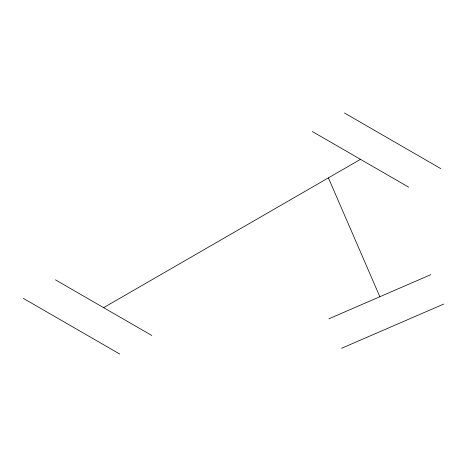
<?xml version="1.0" encoding="UTF-8"?>
<svg xmlns="http://www.w3.org/2000/svg" width="467" height="467" viewBox="0 0 467 467"><rect width="100%" height="100%" fill="white"/><g stroke="black" fill="none" stroke-linecap="round" stroke-linejoin="round"><path stroke-width="0.7" d="M103.621 307.654L360.501 159.346M328.821 318.827L430.889 274.631M341.575 348.294L443.65 304.093M344.448 112.996L440.778 168.616M312.341 131.536L408.666 187.156M55.456 279.85L151.787 335.464M23.35 298.384L119.68 354.004M328.394 177.886L379.852 296.726"/></g></svg>
